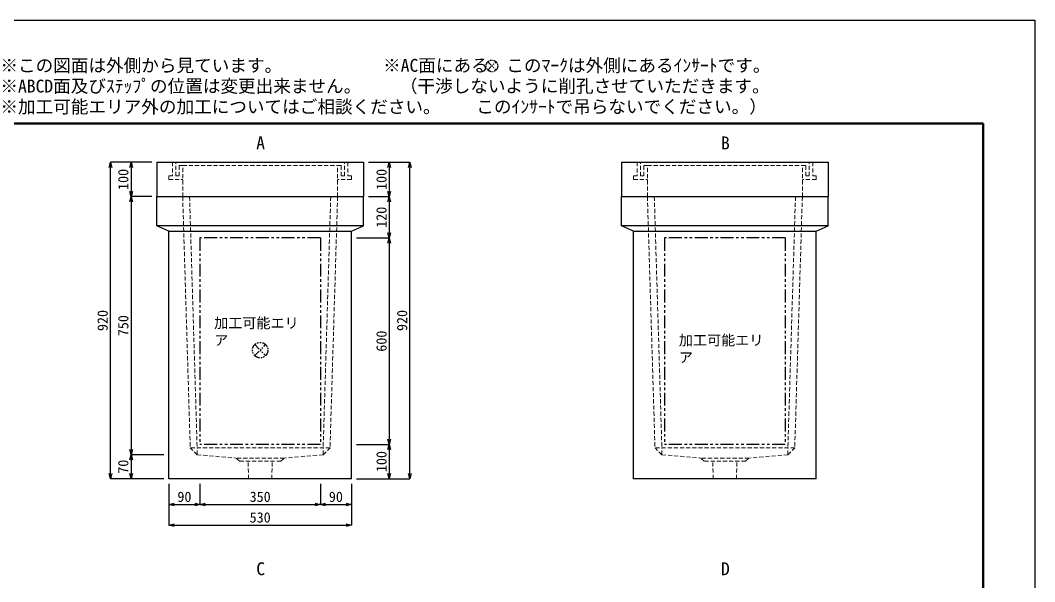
# Model space of a CAD drawing. Header units: millimetres. Extents: x -34 to 4421, y 47 to 3197.
# Drawn here: x 1474 to 4421, y 1565 to 3197 of the extents above; entities that cross this region are included whole.
import ezdxf

# ---------------------------------------------------------------- set-up
doc = ezdxf.new("R2010")
doc.units = ezdxf.units.MM
doc.header["$LTSCALE"] = 1.875
doc.linetypes.add('HIDDEN', pattern=[9.525, 6.35, -3.175])
doc.linetypes.add('PHANTOM', pattern=[20, 10, -2, 2, -2, 2, -2])
doc.layers.get('0').update_dxf_attribs({"color": 8, "plot": 0})
for name, color, linetype, lineweight in [('D-STR', 7, 'Continuous', 25), ('D-STR-DIM', 3, 'Continuous', 13), ('D-STR-STR4', 143, 'Continuous', 13), ('D-STR-STR5', 230, 'PHANTOM', 25), ('D-STR-TXT', 3, 'Continuous', 13), ('D-TTL', 143, 'Continuous', 50), ('D-TTL-TXT', 7, 'Continuous', 13)]:
    doc.layers.add(name, color=color, linetype=linetype, lineweight=lineweight)
doc.styles.get("Standard").update_dxf_attribs({"font": 'MS Gothic.ttf'})
doc.styles.add('縮尺15', font='MS Gothic.ttf', dxfattribs={"height": 30})
doc.dimstyles.new('縮尺15', dxfattribs={"dimtxt": 30, "dimasz": 15, "dimexe": 0, "dimexo": 15, "dimgap": 7.5, "dimtad": 1, "dimdec": 1, "dimdsep": 46, "dimtxsty": '縮尺15', "dimblk": 'OPEN30', "dimcen": 0, "dimadec": 0, "dimazin": 0, "dimtfac": 1, "dimtdec": 1, "dimtix": 1, "dimtmove": 1, "dimatfit": 3, "dimldrblk": 'OPEN30', "dimfxl": 0, "dimarcsym": 2})

# ---------------------------------------------------------------- blocks, each defined once
blk = doc.blocks.new('A$C31CA379A')
at = {"layer": 'D-STR-TXT', "color": 7, "char_height": 50, "attachment_point": 1, "style": '縮尺15'}
for s, insert in [('A', (-15.3, -50.3)), ('B', (1785, -50.3)), ('C', (-15, -1700.3)), ('D', (1785, -1700.3))]:
    blk.add_mtext_dynamic_manual_height_columns(s, width=50, gutter_width=250, heights=[0], dxfattribs=dict(at, insert=insert))
blk = doc.blocks.new('A$C17D25387')
at = {"layer": 'D-STR'}
for p, q in [((-300, 100), (300, 100)), ((-300, 100), (-300, 0)), ((300, 100), (300, 0)), ((-300, 0), (300, 0))]:
    blk.add_line(p, q, dxfattribs=at)
at = {"layer": 'D-STR', "linetype": 'HIDDEN', "lineweight": 13}
for p, q in [((-225, 0), (-225, 90)), ((225, 0), (225, 90))]:
    blk.add_line(p, q, dxfattribs=at)
at = {"layer": 'D-STR-STR4', "linetype": 'HIDDEN', "lineweight": 13}
for p, q in [((-255, 100), (-255, 60)), ((-245, 60), (-245, 100)), ((-225, 90), (-235, 90)), ((-235, 90), (-235, 60)), ((-225, 90), (235, 90)), ((225, 90), (235, 90)), ((235, 90), (235, 60)), ((245, 60), (245, 100)), ((255, 100), (255, 60)), ((-255, 60), (-265, 60)), ((-265, 60), (-265, 50)), ((-235, 60), (-245, 60)), ((235, 60), (245, 60)), ((255, 60), (265, 60)), ((265, 60), (265, 50)), ((-265, 50), (-225, 50)), ((265, 50), (225, 50))]:
    blk.add_line(p, q, dxfattribs=at)
blk = doc.blocks.new('A$C1C640AAB')
at = {"layer": 'D-STR-STR5'}
for p, q in [((-15.9, -15.9), (15.9, 15.9)), ((-15.9, 15.9), (15.9, -15.9))]:
    blk.add_line(p, q, dxfattribs=at)
blk.add_circle((0, 0), 22.5, dxfattribs=at)
blk = doc.blocks.new('A$C9e439596')
at = {"layer": 'D-STR'}
for p, q in [((-300, 0), (300, 0)), ((-300, -85), (-300, 0)), ((300, -85), (300, 0)), ((-265, -100), (-300, -85)), ((300, -85), (-300, -85)), ((265, -100), (300, -85)), ((-265, -820), (-265, -100)), ((-265, -100), (265, -100)), ((265, -820), (265, -100)), ((265, -820), (-265, -820))]:
    blk.add_line(p, q, dxfattribs=at)
at = {"layer": 'D-STR', "linetype": 'HIDDEN', "lineweight": 13}
for p, q in [((-225, 0), (-203, -730)), ((-205, 0), (-183, -730)), ((205, 0), (183, -730)), ((225, 0), (203, -730)), ((-183, -750), (-203, -730)), ((203, -730), (-203, -730)), ((-183, -750), (-183, -730)), ((183, -750), (203, -730)), ((183, -750), (183, -730)), ((-183, -750), (-70, -760)), ((-60, -769), (-70, -760)), ((70, -760), (-70, -760)), ((60, -769), (70, -760)), ((183, -750), (70, -760)), ((60, -769), (-60, -769)), ((-33.62, -820), (-35.25, -769)), ((33.62, -820), (35.25, -769))]:
    blk.add_line(p, q, dxfattribs=at)
at = {"layer": 'D-STR-STR5', "ltscale": 2}
for p, q in [((175, -120), (-175, -120)), ((-175, -120), (-175, -720)), ((175, -120), (175, -720)), ((175, -720), (-175, -720))]:
    blk.add_line(p, q, dxfattribs=at)
at = {"layer": 'D-STR-STR5'}
blk.add_blockref('A$C1C640AAB', (0, -446), dxfattribs=at)
blk = doc.blocks.new('A$C0553a0f8')
at = {"layer": 'D-STR'}
for p, q in [((-300, 0), (300, 0)), ((-300, -85), (-300, 0)), ((300, -85), (300, 0)), ((-265, -100), (-300, -85)), ((300, -85), (-300, -85)), ((265, -100), (300, -85)), ((-265, -820), (-265, -100)), ((-265, -100), (265, -100)), ((265, -820), (265, -100)), ((265, -820), (-265, -820))]:
    blk.add_line(p, q, dxfattribs=at)
at = {"layer": 'D-STR', "linetype": 'HIDDEN', "lineweight": 13}
for p, q in [((-225, 0), (-203, -730)), ((-205, 0), (-183, -730)), ((205, 0), (183, -730)), ((225, 0), (203, -730)), ((-183, -750), (-203, -730)), ((203, -730), (-203, -730)), ((-183, -750), (-183, -730)), ((183, -750), (203, -730)), ((183, -750), (183, -730)), ((-183, -750), (-70, -760)), ((-60, -769), (-70, -760)), ((70, -760), (-70, -760)), ((60, -769), (70, -760)), ((183, -750), (70, -760)), ((60, -769), (-60, -769)), ((-33.62, -820), (-35.25, -769)), ((33.62, -820), (35.25, -769))]:
    blk.add_line(p, q, dxfattribs=at)
at = {"layer": 'D-STR-STR5', "ltscale": 2}
for p, q in [((175, -120), (-175, -120)), ((-175, -120), (-175, -720)), ((175, -120), (175, -720)), ((175, -720), (-175, -720))]:
    blk.add_line(p, q, dxfattribs=at)
blk = doc.blocks.new('_Open30')
at = {"color": 0, "linetype": 'ByBlock', "lineweight": -2}
for p, q in [((-1, 0.27), (0, 0)), ((0, 0), (-1, -0.27)), ((0, 0), (-1, 0))]:
    blk.add_line(p, q, dxfattribs=at)
blk = doc.blocks.new('*D98')
at = {"layer": 'D-STR-DIM', "color": 0, "lineweight": -2}
for p, q in [((1856, 2784.3), (1796, 2784.3)), ((1796, 2769.3), (1796, 2699.3)), ((1856, 2684.3), (1796, 2684.3))]:
    blk.add_line(p, q, dxfattribs=at)
at = {"layer": 'Defpoints', "color": 0}
for p in [(1871, 2784.3), (1796, 2684.3), (1871, 2684.3)]:
    blk.add_point(p, dxfattribs=at)
at = {"layer": 'D-STR-DIM', "color": 0, "linetype": 'ByBlock', "lineweight": -2, "xscale": 15, "yscale": 15, "zscale": 15}
for p, rotation in [((1796, 2784.3), 90), ((1796, 2684.3), 270)]:
    blk.add_blockref('_Open30', p, dxfattribs=dict(at, rotation=rotation))
at = {"layer": 'D-STR-DIM', "color": 0, "insert": (1773.5, 2734.3), "char_height": 30, "attachment_point": 5, "rotation": 90, "style": '縮尺15'}
blk.add_mtext('100', dxfattribs=at)
blk = doc.blocks.new('*D99')
at = {"layer": 'D-STR-DIM', "color": 0, "lineweight": -2}
for p, q in [((1856, 2684.3), (1796, 2684.3)), ((1796, 2669.3), (1796, 1949.3)), ((1891, 1934.3), (1796, 1934.3))]:
    blk.add_line(p, q, dxfattribs=at)
at = {"layer": 'Defpoints', "color": 0}
for p in [(1871, 2684.3), (1796, 1934.3), (1906, 1934.3)]:
    blk.add_point(p, dxfattribs=at)
at = {"layer": 'D-STR-DIM', "color": 0, "linetype": 'ByBlock', "lineweight": -2, "xscale": 15, "yscale": 15, "zscale": 15}
for p, rotation in [((1796, 2684.3), 90), ((1796, 1934.3), 270)]:
    blk.add_blockref('_Open30', p, dxfattribs=dict(at, rotation=rotation))
at = {"layer": 'D-STR-DIM', "color": 0, "insert": (1773.5, 2309.3), "char_height": 30, "attachment_point": 5, "rotation": 90, "style": '縮尺15'}
blk.add_mtext('750', dxfattribs=at)
blk = doc.blocks.new('*D100')
at = {"layer": 'D-STR-DIM', "color": 0, "lineweight": -2}
for p, q in [((1891, 1934.3), (1796, 1934.3)), ((1796, 1919.3), (1796, 1879.3)), ((1891, 1864.3), (1796, 1864.3))]:
    blk.add_line(p, q, dxfattribs=at)
at = {"layer": 'Defpoints', "color": 0}
for p in [(1906, 1934.3), (1796, 1864.3), (1906, 1864.3)]:
    blk.add_point(p, dxfattribs=at)
at = {"layer": 'D-STR-DIM', "color": 0, "linetype": 'ByBlock', "lineweight": -2, "xscale": 15, "yscale": 15, "zscale": 15}
for p, rotation in [((1796, 1934.3), 90), ((1796, 1864.3), 270)]:
    blk.add_blockref('_Open30', p, dxfattribs=dict(at, rotation=rotation))
at = {"layer": 'D-STR-DIM', "color": 0, "insert": (1773.5, 1899.3), "char_height": 30, "attachment_point": 5, "rotation": 90, "style": '縮尺15'}
blk.add_mtext('70', dxfattribs=at)
blk = doc.blocks.new('*D101')
at = {"layer": 'D-STR-DIM', "color": 0, "lineweight": -2}
for p, q in [((1856, 2784.3), (1736, 2784.3)), ((1736, 1879.3), (1736, 2769.3)), ((1891, 1864.3), (1736, 1864.3))]:
    blk.add_line(p, q, dxfattribs=at)
at = {"layer": 'Defpoints', "color": 0}
for p in [(1736, 2784.3), (1871, 2784.3), (1906, 1864.3)]:
    blk.add_point(p, dxfattribs=at)
at = {"layer": 'D-STR-DIM', "color": 0, "linetype": 'ByBlock', "lineweight": -2, "xscale": 15, "yscale": 15, "zscale": 15}
for p, rotation in [((1736, 2784.3), 90), ((1736, 1864.3), 270)]:
    blk.add_blockref('_Open30', p, dxfattribs=dict(at, rotation=rotation))
at = {"layer": 'D-STR-DIM', "color": 0, "insert": (1713.5, 2324.3), "char_height": 30, "attachment_point": 5, "rotation": 90, "style": '縮尺15'}
blk.add_mtext('920', dxfattribs=at)
blk = doc.blocks.new('*D102')
at = {"layer": 'D-STR-DIM', "color": 0, "lineweight": -2}
for p, q in [((2486, 2784.3), (2546, 2784.3)), ((2546, 2769.3), (2546, 2699.3)), ((2486, 2684.3), (2546, 2684.3))]:
    blk.add_line(p, q, dxfattribs=at)
at = {"layer": 'Defpoints', "color": 0}
for p in [(2471, 2784.3), (2471, 2684.3), (2546, 2684.3)]:
    blk.add_point(p, dxfattribs=at)
at = {"layer": 'D-STR-DIM', "color": 0, "linetype": 'ByBlock', "lineweight": -2, "xscale": 15, "yscale": 15, "zscale": 15}
for p, rotation in [((2546, 2784.3), 90), ((2546, 2684.3), 270)]:
    blk.add_blockref('_Open30', p, dxfattribs=dict(at, rotation=rotation))
at = {"layer": 'D-STR-DIM', "color": 0, "insert": (2523.5, 2734.3), "char_height": 30, "attachment_point": 5, "rotation": 90, "style": '縮尺15'}
blk.add_mtext('100', dxfattribs=at)
blk = doc.blocks.new('*D103')
at = {"layer": 'D-STR-DIM', "color": 0, "lineweight": -2}
for p, q in [((2486, 2684.3), (2546, 2684.3)), ((2546, 2669.3), (2546, 2579.3)), ((2451, 2564.3), (2546, 2564.3))]:
    blk.add_line(p, q, dxfattribs=at)
at = {"layer": 'Defpoints', "color": 0}
for p in [(2471, 2684.3), (2436, 2564.3), (2546, 2564.3)]:
    blk.add_point(p, dxfattribs=at)
at = {"layer": 'D-STR-DIM', "color": 0, "linetype": 'ByBlock', "lineweight": -2, "xscale": 15, "yscale": 15, "zscale": 15}
for p, rotation in [((2546, 2684.3), 90), ((2546, 2564.3), 270)]:
    blk.add_blockref('_Open30', p, dxfattribs=dict(at, rotation=rotation))
at = {"layer": 'D-STR-DIM', "color": 0, "insert": (2523.5, 2624.3), "char_height": 30, "attachment_point": 5, "rotation": 90, "style": '縮尺15'}
blk.add_mtext('120', dxfattribs=at)
blk = doc.blocks.new('*D104')
at = {"layer": 'D-STR-DIM', "color": 0, "lineweight": -2}
for p, q in [((2451, 2564.3), (2546, 2564.3)), ((2546, 2549.3), (2546, 1979.3)), ((2451, 1964.3), (2546, 1964.3))]:
    blk.add_line(p, q, dxfattribs=at)
at = {"layer": 'Defpoints', "color": 0}
for p in [(2436, 2564.3), (2436, 1964.3), (2546, 1964.3)]:
    blk.add_point(p, dxfattribs=at)
at = {"layer": 'D-STR-DIM', "color": 0, "linetype": 'ByBlock', "lineweight": -2, "xscale": 15, "yscale": 15, "zscale": 15}
for p, rotation in [((2546, 2564.3), 90), ((2546, 1964.3), 270)]:
    blk.add_blockref('_Open30', p, dxfattribs=dict(at, rotation=rotation))
at = {"layer": 'D-STR-DIM', "color": 0, "insert": (2523.5, 2264.3), "char_height": 30, "attachment_point": 5, "rotation": 90, "style": '縮尺15'}
blk.add_mtext('600', dxfattribs=at)
blk = doc.blocks.new('*D105')
at = {"layer": 'D-STR-DIM', "color": 0, "lineweight": -2}
for p, q in [((2451, 1964.3), (2546, 1964.3)), ((2546, 1949.3), (2546, 1879.3)), ((2451, 1864.3), (2546, 1864.3))]:
    blk.add_line(p, q, dxfattribs=at)
at = {"layer": 'Defpoints', "color": 0}
for p in [(2436, 1964.3), (2436, 1864.3), (2546, 1864.3)]:
    blk.add_point(p, dxfattribs=at)
at = {"layer": 'D-STR-DIM', "color": 0, "linetype": 'ByBlock', "lineweight": -2, "xscale": 15, "yscale": 15, "zscale": 15}
for p, rotation in [((2546, 1964.3), 90), ((2546, 1864.3), 270)]:
    blk.add_blockref('_Open30', p, dxfattribs=dict(at, rotation=rotation))
at = {"layer": 'D-STR-DIM', "color": 0, "insert": (2523.5, 1914.3), "char_height": 30, "attachment_point": 5, "rotation": 90, "style": '縮尺15'}
blk.add_mtext('100', dxfattribs=at)
blk = doc.blocks.new('*D106')
at = {"layer": 'D-STR-DIM', "color": 0, "lineweight": -2}
for p, q in [((2486, 2784.3), (2606, 2784.3)), ((2606, 1879.3), (2606, 2769.3)), ((2451, 1864.3), (2606, 1864.3))]:
    blk.add_line(p, q, dxfattribs=at)
at = {"layer": 'Defpoints', "color": 0}
for p in [(2471, 2784.3), (2606, 2784.3), (2436, 1864.3)]:
    blk.add_point(p, dxfattribs=at)
at = {"layer": 'D-STR-DIM', "color": 0, "linetype": 'ByBlock', "lineweight": -2, "xscale": 15, "yscale": 15, "zscale": 15}
for p, rotation in [((2606, 2784.3), 90), ((2606, 1864.3), 270)]:
    blk.add_blockref('_Open30', p, dxfattribs=dict(at, rotation=rotation))
at = {"layer": 'D-STR-DIM', "color": 0, "insert": (2583.5, 2324.3), "char_height": 30, "attachment_point": 5, "rotation": 90, "style": '縮尺15'}
blk.add_mtext('920', dxfattribs=at)
blk = doc.blocks.new('*D107')
at = {"layer": 'D-STR-DIM', "color": 0, "lineweight": -2}
for p, q in [((1906, 1849.3), (1906, 1789.3)), ((1996, 1849.3), (1996, 1789.3)), ((1921, 1789.3), (1981, 1789.3))]:
    blk.add_line(p, q, dxfattribs=at)
at = {"layer": 'Defpoints', "color": 0}
for p in [(1906, 1864.3), (1996, 1864.3), (1996, 1789.3)]:
    blk.add_point(p, dxfattribs=at)
at = {"layer": 'D-STR-DIM', "color": 0, "linetype": 'ByBlock', "lineweight": -2, "xscale": 15, "yscale": 15, "zscale": 15, "rotation": 180}
blk.add_blockref('_Open30', (1906, 1789.3), dxfattribs=at)
at = {"layer": 'D-STR-DIM', "color": 0, "linetype": 'ByBlock', "lineweight": -2, "xscale": 15, "yscale": 15, "zscale": 15}
blk.add_blockref('_Open30', (1996, 1789.3), dxfattribs=at)
at = {"layer": 'D-STR-DIM', "color": 0, "insert": (1951, 1811.8), "char_height": 30, "attachment_point": 5, "style": '縮尺15'}
blk.add_mtext('90', dxfattribs=at)
blk = doc.blocks.new('*D108')
at = {"layer": 'D-STR-DIM', "color": 0, "lineweight": -2}
for p, q in [((1996, 1849.3), (1996, 1789.3)), ((2346, 1849.3), (2346, 1789.3)), ((2011, 1789.3), (2331, 1789.3))]:
    blk.add_line(p, q, dxfattribs=at)
at = {"layer": 'Defpoints', "color": 0}
for p in [(1996, 1864.3), (2346, 1864.3), (2346, 1789.3)]:
    blk.add_point(p, dxfattribs=at)
at = {"layer": 'D-STR-DIM', "color": 0, "linetype": 'ByBlock', "lineweight": -2, "xscale": 15, "yscale": 15, "zscale": 15, "rotation": 180}
blk.add_blockref('_Open30', (1996, 1789.3), dxfattribs=at)
at = {"layer": 'D-STR-DIM', "color": 0, "linetype": 'ByBlock', "lineweight": -2, "xscale": 15, "yscale": 15, "zscale": 15}
blk.add_blockref('_Open30', (2346, 1789.3), dxfattribs=at)
at = {"layer": 'D-STR-DIM', "color": 0, "insert": (2171, 1811.8), "char_height": 30, "attachment_point": 5, "style": '縮尺15'}
blk.add_mtext('350', dxfattribs=at)
blk = doc.blocks.new('*D109')
at = {"layer": 'D-STR-DIM', "color": 0, "lineweight": -2}
for p, q in [((2346, 1849.3), (2346, 1789.3)), ((2436, 1849.3), (2436, 1789.3)), ((2361, 1789.3), (2421, 1789.3))]:
    blk.add_line(p, q, dxfattribs=at)
at = {"layer": 'Defpoints', "color": 0}
for p in [(2346, 1864.3), (2436, 1864.3), (2436, 1789.3)]:
    blk.add_point(p, dxfattribs=at)
at = {"layer": 'D-STR-DIM', "color": 0, "linetype": 'ByBlock', "lineweight": -2, "xscale": 15, "yscale": 15, "zscale": 15, "rotation": 180}
blk.add_blockref('_Open30', (2346, 1789.3), dxfattribs=at)
at = {"layer": 'D-STR-DIM', "color": 0, "linetype": 'ByBlock', "lineweight": -2, "xscale": 15, "yscale": 15, "zscale": 15}
blk.add_blockref('_Open30', (2436, 1789.3), dxfattribs=at)
at = {"layer": 'D-STR-DIM', "color": 0, "insert": (2391, 1811.8), "char_height": 30, "attachment_point": 5, "style": '縮尺15'}
blk.add_mtext('90', dxfattribs=at)
blk = doc.blocks.new('*D110')
at = {"layer": 'D-STR-DIM', "color": 0, "lineweight": -2}
for p, q in [((1906, 1849.3), (1906, 1729.3)), ((2436, 1849.3), (2436, 1729.3)), ((1921, 1729.3), (2421, 1729.3))]:
    blk.add_line(p, q, dxfattribs=at)
at = {"layer": 'Defpoints', "color": 0}
for p in [(1906, 1864.3), (2436, 1864.3), (2436, 1729.3)]:
    blk.add_point(p, dxfattribs=at)
at = {"layer": 'D-STR-DIM', "color": 0, "linetype": 'ByBlock', "lineweight": -2, "xscale": 15, "yscale": 15, "zscale": 15, "rotation": 180}
blk.add_blockref('_Open30', (1906, 1729.3), dxfattribs=at)
at = {"layer": 'D-STR-DIM', "color": 0, "linetype": 'ByBlock', "lineweight": -2, "xscale": 15, "yscale": 15, "zscale": 15}
blk.add_blockref('_Open30', (2436, 1729.3), dxfattribs=at)
at = {"layer": 'D-STR-DIM', "color": 0, "insert": (2171, 1751.8), "char_height": 30, "attachment_point": 5, "style": '縮尺15'}
blk.add_mtext('530', dxfattribs=at)
blk = doc.blocks.new('G$C58748196')
at = {"layer": 'D-TTL', "color": 143}
for p, q in [((150, 2850), (4305, 2850)), ((4305, 2850), (4305, 150))]:
    blk.add_line(p, q, dxfattribs=at)
at = {"layer": 'Defpoints', "color": 143}
for p, q in [((0, 3150), (4455, 3150)), ((4455, 3150), (4455, 0))]:
    blk.add_line(p, q, dxfattribs=at)
at = {"layer": 'D-STR-STR5', "xscale": 0.75, "yscale": 0.75, "zscale": 0.75}
blk.add_blockref('A$C1C640AAB', (2878.3, 3017.3), dxfattribs=at)
at = {"layer": 'D-TTL-TXT'}
for s, p in [('※この図面は外側から見ています。', (1450.5, 3000)), ('※AC面にある\u3000このﾏｰｸは外側にあるｲﾝｻｰﾄです。', (2562.2, 3000.2)), ('※ABCD面及びｽﾃｯﾌﾟの位置は変更出来ません。', (1450.5, 2940)), ('（干渉しないように削孔させていただきます。', (2610.9, 2940.2)), ('※加工可能エリア外の加工についてはご相談ください。', (1450.5, 2880)), ('このｲﾝｻｰﾄで吊らないでください。）', (2833, 2880.2))]:
    blk.add_text(s, height=37.5, dxfattribs=at).set_placement(p)

msp = doc.modelspace()

# ---------------------------------------------------------------- block references
at = {"layer": 'D-STR'}
for name, p in [('A$C17D25387', (2170.96, 2684.3)), ('A$C17D25387', (3520.96, 2684.3)), ('A$C9e439596', (2170.96, 2684.3)), ('A$C0553a0f8', (3520.96, 2684.3))]:
    msp.add_blockref(name, p, dxfattribs=at)
at = {"layer": 'D-STR-TXT', "xscale": 0.75, "yscale": 0.75, "zscale": 0.75}
msp.add_blockref('A$C31CA379A', (2170.96, 2896.8), dxfattribs=at)
at = {"layer": 'D-TTL'}
msp.add_blockref('G$C58748196', (-34.04, 46.8), dxfattribs=at)

# ---------------------------------------------------------------- texts
at = {"layer": 'D-STR-STR5', "char_height": 30, "attachment_point": 1, "style": '縮尺15'}
for insert in [(2037.3, 2332.01), (3387.3, 2282.01)]:
    msp.add_mtext_dynamic_manual_height_columns('加工可能エリア', width=268.2596, gutter_width=250, heights=[0], dxfattribs=dict(at, insert=insert))

# ---------------------------------------------------------------- dimensions: what is measured, and where the dimension line sits
at = {"layer": 'D-STR-DIM'}
for base, p1, p2, picture, middle in [((1735.96, 2784.3), (1905.96, 1864.3), (1870.96, 2784.3), '*D101', (1713.46, 2324.3)), ((1795.96, 2684.3), (1870.96, 2784.3), (1870.96, 2684.3), '*D98', (1773.46, 2734.3)), ((2605.96, 2784.3), (2435.96, 1864.3), (2470.96, 2784.3), '*D106', (2583.46, 2324.3)), ((2545.96, 2684.3), (2470.96, 2784.3), (2470.96, 2684.3), '*D102', (2523.46, 2734.3)), ((1795.96, 1934.3), (1870.96, 2684.3), (1905.96, 1934.3), '*D99', (1773.46, 2309.3)), ((2545.96, 2564.3), (2470.96, 2684.3), (2435.96, 2564.3), '*D103', (2523.46, 2624.3)), ((2545.96, 1964.3), (2435.96, 2564.3), (2435.96, 1964.3), '*D104', (2523.46, 2264.3)), ((2545.96, 1864.3), (2435.96, 1964.3), (2435.96, 1864.3), '*D105', (2523.46, 1914.3)), ((1795.96, 1864.3), (1905.96, 1934.3), (1905.96, 1864.3), '*D100', (1773.46, 1899.3))]:
    dim = msp.add_linear_dim(base=base, p1=p1, p2=p2, angle=90, dimstyle='縮尺15', dxfattribs=at)
    dim.commit()
    dim.dimension.update_dxf_attribs({"geometry": picture, "text_midpoint": middle})
for base, p1, p2, picture, middle in [((1995.96, 1789.3), (1905.96, 1864.3), (1995.96, 1864.3), '*D107', (1950.96, 1811.8)), ((2435.96, 1729.3), (1905.96, 1864.3), (2435.96, 1864.3), '*D110', (2170.96, 1751.8)), ((2345.96, 1789.3), (1995.96, 1864.3), (2345.96, 1864.3), '*D108', (2170.96, 1811.8)), ((2435.96, 1789.3), (2345.96, 1864.3), (2435.96, 1864.3), '*D109', (2390.96, 1811.8))]:
    dim = msp.add_linear_dim(base=base, p1=p1, p2=p2, dimstyle='縮尺15', dxfattribs=at)
    dim.commit()
    dim.dimension.update_dxf_attribs({"geometry": picture, "text_midpoint": middle})

doc.saveas('drawing.dxf')
